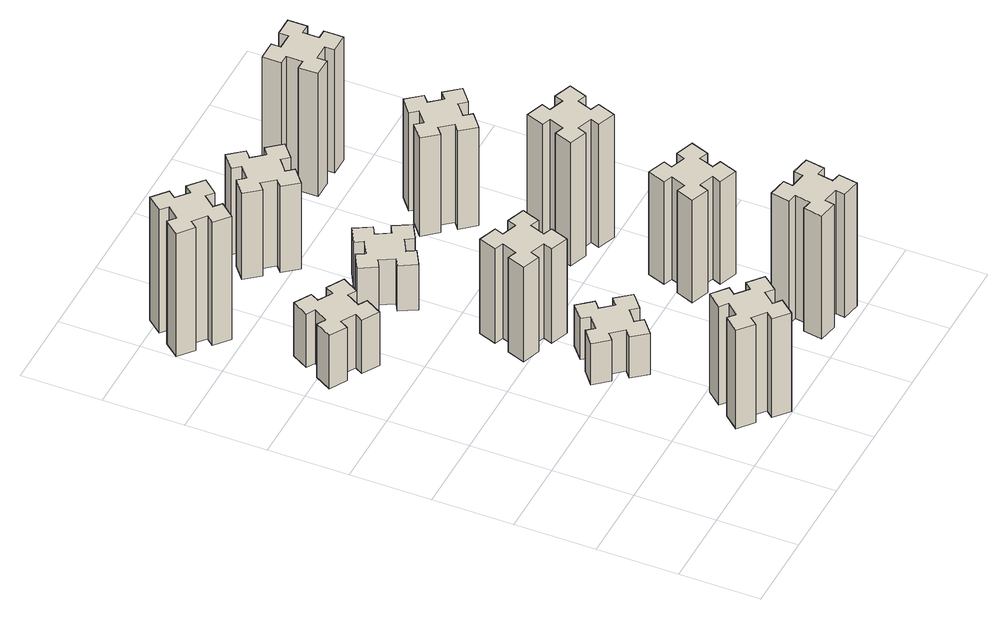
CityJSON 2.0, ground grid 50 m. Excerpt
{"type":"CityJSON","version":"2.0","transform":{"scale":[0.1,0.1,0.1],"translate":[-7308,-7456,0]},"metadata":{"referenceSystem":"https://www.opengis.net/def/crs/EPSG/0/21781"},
"CityObjects":{
"building1":{"type":"Building","attributes":{"class":"1000","function":"1000","usage":"1000","yearOfConstruction":2016,"roofType":"1000","measuredHeight":72,"storeysAboveGround":30,"storeysBelowGround":0},"geometry":[{"type":"Solid","lod":"1","boundaries":[[[[0,1,2,3,4,5,6,7,8,9,10,11,12,13,14,15,16,17,18,19]],[[17,16,20,21]],[[16,15,22,20]],[[15,14,23,22]],[[14,13,24,23]],[[13,12,25,24]],[[12,11,26,25]],[[11,10,27,26]],[[10,9,28,27]],[[9,8,29,28]],[[8,7,30,29]],[[7,6,31,30]],[[6,5,32,31]],[[5,4,33,32]],[[4,3,34,33]],[[3,2,35,34]],[[2,1,36,35]],[[1,0,37,36]],[[0,19,38,37]],[[19,18,39,38]],[[18,17,21,39]],[[24,25,26,27,28,29,30,31,32,33,34,35,36,37,38,39,21,20,22,23]]]]}]},
"building2":{"type":"Building","attributes":{"class":"1000","function":"1000","usage":"1000","yearOfConstruction":2016,"roofType":"1000","measuredHeight":39,"storeysAboveGround":30,"storeysBelowGround":0},"geometry":[{"type":"Solid","lod":"1","boundaries":[[[[40,41,42,43,44,45,46,47,48,49,50,51,52,53,54,55,56,57,58,59]],[[57,56,60,61]],[[56,55,62,60]],[[55,54,63,62]],[[54,53,64,63]],[[53,52,65,64]],[[52,51,66,65]],[[51,50,67,66]],[[50,49,68,67]],[[49,48,69,68]],[[48,47,70,69]],[[47,46,71,70]],[[46,45,72,71]],[[45,44,73,72]],[[44,43,74,73]],[[43,42,75,74]],[[42,41,76,75]],[[41,40,77,76]],[[40,59,78,77]],[[59,58,79,78]],[[58,57,61,79]],[[64,65,66,67,68,69,70,71,72,73,74,75,76,77,78,79,61,60,62,63]]]]}]},
"building3":{"type":"Building","attributes":{"class":"1000","function":"1000","usage":"1000","yearOfConstruction":2016,"roofType":"1000","measuredHeight":90,"storeysAboveGround":30,"storeysBelowGround":0},"geometry":[{"type":"Solid","lod":"1","boundaries":[[[[80,81,82,83,84,85,86,87,88,89,90,91,92,93,94,95,96,97,98,99]],[[97,96,100,101]],[[96,95,102,100]],[[95,94,103,102]],[[94,93,104,103]],[[93,92,105,104]],[[92,91,106,105]],[[91,90,107,106]],[[90,89,108,107]],[[89,88,109,108]],[[88,87,110,109]],[[87,86,111,110]],[[86,85,112,111]],[[85,84,113,112]],[[84,83,114,113]],[[83,82,115,114]],[[82,81,116,115]],[[81,80,117,116]],[[80,99,118,117]],[[99,98,119,118]],[[98,97,101,119]],[[104,105,106,107,108,109,110,111,112,113,114,115,116,117,118,119,101,100,102,103]]]]}]},
"building4":{"type":"Building","attributes":{"class":"1000","function":"1000","usage":"1000","yearOfConstruction":2016,"roofType":"1000","measuredHeight":30,"storeysAboveGround":30,"storeysBelowGround":0},"geometry":[{"type":"Solid","lod":"1","boundaries":[[[[120,121,122,123,124,125,126,127,128,129,130,131,132,133,134,135,136,137,138,139]],[[137,136,140,141]],[[136,135,142,140]],[[135,134,143,142]],[[134,133,144,143]],[[133,132,145,144]],[[132,131,146,145]],[[131,130,147,146]],[[130,129,148,147]],[[129,128,149,148]],[[128,127,150,149]],[[127,126,151,150]],[[126,125,152,151]],[[125,124,153,152]],[[124,123,154,153]],[[123,122,155,154]],[[122,121,156,155]],[[121,120,157,156]],[[120,139,158,157]],[[139,138,159,158]],[[138,137,141,159]],[[144,145,146,147,148,149,150,151,152,153,154,155,156,157,158,159,141,140,142,143]]]]}]},
"building5":{"type":"Building","attributes":{"class":"1000","function":"1000","usage":"1000","yearOfConstruction":2016,"roofType":"1000","measuredHeight":69,"storeysAboveGround":30,"storeysBelowGround":0},"geometry":[{"type":"Solid","lod":"1","boundaries":[[[[160,161,162,163,164,165,166,167,168,169,170,171,172,173,174,175,176,177,178,179]],[[177,176,180,181]],[[176,175,182,180]],[[175,174,183,182]],[[174,173,184,183]],[[173,172,185,184]],[[172,171,186,185]],[[171,170,187,186]],[[170,169,188,187]],[[169,168,189,188]],[[168,167,190,189]],[[167,166,191,190]],[[166,165,192,191]],[[165,164,193,192]],[[164,163,194,193]],[[163,162,195,194]],[[162,161,196,195]],[[161,160,197,196]],[[160,179,198,197]],[[179,178,199,198]],[[178,177,181,199]],[[184,185,186,187,188,189,190,191,192,193,194,195,196,197,198,199,181,180,182,183]]]]}]},
"building6":{"type":"Building","attributes":{"class":"1000","function":"1000","usage":"1000","yearOfConstruction":2016,"roofType":"1000","measuredHeight":33,"storeysAboveGround":30,"storeysBelowGround":0},"geometry":[{"type":"Solid","lod":"1","boundaries":[[[[200,201,202,203,204,205,206,207,208,209,210,211,212,213,214,215,216,217,218,219]],[[217,216,220,221]],[[216,215,222,220]],[[215,214,223,222]],[[214,213,224,223]],[[213,212,225,224]],[[212,211,226,225]],[[211,210,227,226]],[[210,209,228,227]],[[209,208,229,228]],[[208,207,230,229]],[[207,206,231,230]],[[206,205,232,231]],[[205,204,233,232]],[[204,203,234,233]],[[203,202,235,234]],[[202,201,236,235]],[[201,200,237,236]],[[200,219,238,237]],[[219,218,239,238]],[[218,217,221,239]],[[224,225,226,227,228,229,230,231,232,233,234,235,236,237,238,239,221,220,222,223]]]]}]},
"building7":{"type":"Building","attributes":{"class":"1000","function":"1000","usage":"1000","yearOfConstruction":2016,"roofType":"1000","measuredHeight":90,"storeysAboveGround":30,"storeysBelowGround":0},"geometry":[{"type":"Solid","lod":"1","boundaries":[[[[240,241,242,243,244,245,246,247,248,249,250,251,252,253,254,255,256,257,258,259]],[[257,256,260,261]],[[256,255,262,260]],[[255,254,263,262]],[[254,253,264,263]],[[253,252,265,264]],[[252,251,266,265]],[[251,250,267,266]],[[250,249,268,267]],[[249,248,269,268]],[[248,247,270,269]],[[247,246,271,270]],[[246,245,272,271]],[[245,244,273,272]],[[244,243,274,273]],[[243,242,275,274]],[[242,241,276,275]],[[241,240,277,276]],[[240,259,278,277]],[[259,258,279,278]],[[258,257,261,279]],[[264,265,266,267,268,269,270,271,272,273,274,275,276,277,278,279,261,260,262,263]]]]}]},
"building8":{"type":"Building","attributes":{"class":"1000","function":"1000","usage":"1000","yearOfConstruction":2016,"roofType":"1000","measuredHeight":63,"storeysAboveGround":30,"storeysBelowGround":0},"geometry":[{"type":"Solid","lod":"1","boundaries":[[[[280,281,282,283,284,285,286,287,288,289,290,291,292,293,294,295,296,297,298,299]],[[297,296,300,301]],[[296,295,302,300]],[[295,294,303,302]],[[294,293,304,303]],[[293,292,305,304]],[[292,291,306,305]],[[291,290,307,306]],[[290,289,308,307]],[[289,288,309,308]],[[288,287,310,309]],[[287,286,311,310]],[[286,285,312,311]],[[285,284,313,312]],[[284,283,314,313]],[[283,282,315,314]],[[282,281,316,315]],[[281,280,317,316]],[[280,299,318,317]],[[299,298,319,318]],[[298,297,301,319]],[[304,305,306,307,308,309,310,311,312,313,314,315,316,317,318,319,301,300,302,303]]]]}]},
"building9":{"type":"Building","attributes":{"class":"1000","function":"1000","usage":"1000","yearOfConstruction":2016,"roofType":"1000","measuredHeight":75,"storeysAboveGround":30,"storeysBelowGround":0},"geometry":[{"type":"Solid","lod":"1","boundaries":[[[[320,321,322,323,324,325,326,327,328,329,330,331,332,333,334,335,336,337,338,339]],[[337,336,340,341]],[[336,335,342,340]],[[335,334,343,342]],[[334,333,344,343]],[[333,332,345,344]],[[332,331,346,345]],[[331,330,347,346]],[[330,329,348,347]],[[329,328,349,348]],[[328,327,350,349]],[[327,326,351,350]],[[326,325,352,351]],[[325,324,353,352]],[[324,323,354,353]],[[323,322,355,354]],[[322,321,356,355]],[[321,320,357,356]],[[320,339,358,357]],[[339,338,359,358]],[[338,337,341,359]],[[344,345,346,347,348,349,350,351,352,353,354,355,356,357,358,359,341,340,342,343]]]]}]},
"building10":{"type":"Building","attributes":{"class":"1000","function":"1000","usage":"1000","yearOfConstruction":2016,"roofType":"1000","measuredHeight":90,"storeysAboveGround":30,"storeysBelowGround":0},"geometry":[{"type":"Solid","lod":"1","boundaries":[[[[360,361,362,363,364,365,366,367,368,369,370,371,372,373,374,375,376,377,378,379]],[[377,376,380,381]],[[376,375,382,380]],[[375,374,383,382]],[[374,373,384,383]],[[373,372,385,384]],[[372,371,386,385]],[[371,370,387,386]],[[370,369,388,387]],[[369,368,389,388]],[[368,367,390,389]],[[367,366,391,390]],[[366,365,392,391]],[[365,364,393,392]],[[364,363,394,393]],[[363,362,395,394]],[[362,361,396,395]],[[361,360,397,396]],[[360,379,398,397]],[[379,378,399,398]],[[378,377,381,399]],[[384,385,386,387,388,389,390,391,392,393,394,395,396,397,398,399,381,380,382,383]]]]}]},
"building11":{"type":"Building","attributes":{"class":"1000","function":"1000","usage":"1000","yearOfConstruction":2016,"roofType":"1000","measuredHeight":72,"storeysAboveGround":30,"storeysBelowGround":0},"geometry":[{"type":"Solid","lod":"1","boundaries":[[[[400,401,402,403,404,405,406,407,408,409,410,411,412,413,414,415,416,417,418,419]],[[417,416,420,421]],[[416,415,422,420]],[[415,414,423,422]],[[414,413,424,423]],[[413,412,425,424]],[[412,411,426,425]],[[411,410,427,426]],[[410,409,428,427]],[[409,408,429,428]],[[408,407,430,429]],[[407,406,431,430]],[[406,405,432,431]],[[405,404,433,432]],[[404,403,434,433]],[[403,402,435,434]],[[402,401,436,435]],[[401,400,437,436]],[[400,419,438,437]],[[419,418,439,438]],[[418,417,421,439]],[[424,425,426,427,428,429,430,431,432,433,434,435,436,437,438,439,421,420,422,423]]]]}]},
"building12":{"type":"Building","attributes":{"class":"1000","function":"1000","usage":"1000","yearOfConstruction":2016,"roofType":"1000","measuredHeight":90,"storeysAboveGround":30,"storeysBelowGround":0},"geometry":[{"type":"Solid","lod":"1","boundaries":[[[[440,441,442,443,444,445,446,447,448,449,450,451,452,453,454,455,456,457,458,459]],[[457,456,460,461]],[[456,455,462,460]],[[455,454,463,462]],[[454,453,464,463]],[[453,452,465,464]],[[452,451,466,465]],[[451,450,467,466]],[[450,449,468,467]],[[449,448,469,468]],[[448,447,470,469]],[[447,446,471,470]],[[446,445,472,471]],[[445,444,473,472]],[[444,443,474,473]],[[443,442,475,474]],[[442,441,476,475]],[[441,440,477,476]],[[440,459,478,477]],[[459,458,479,478]],[[458,457,461,479]],[[464,465,466,467,468,469,470,471,472,473,474,475,476,477,478,479,461,460,462,463]]]]}]}
},
"vertices":[
[876,193,0],[953,129,0],[914,83,0],[1006,6,0],[1083,98,0],[1037,136,0],[1102,213,0],[1148,174,0],[1225,266,0],[1133,343,0],[1094,297,0],[1018,362,0],[1056,408,0],[964,485,0],[887,393,0],[933,354,0],[869,278,0],[823,316,0],[746,224,0],[838,147,0],[869,278,720],[823,316,720],[933,354,720],[887,393,720],[964,485,720],[1056,408,720],[1018,362,720],[1094,297,720],[1133,343,720],[1225,266,720],[1148,174,720],[1102,213,720],[1037,136,720],[1083,98,720],[1006,6,720],[914,83,720],[953,129,720],[876,193,720],[838,147,720],[746,224,720],
[416,2367,0],[466,2454,0],[518,2424,0],[578,2528,0],[474,2588,0],[444,2536,0],[357,2586,0],[387,2638,0],[283,2698,0],[223,2594,0],[275,2564,0],[225,2477,0],[173,2507,0],[113,2403,0],[217,2343,0],[247,2395,0],[334,2345,0],[304,2293,0],[408,2233,0],[468,2337,0],[334,2345,390],[304,2293,390],[247,2395,390],[217,2343,390],[113,2403,390],[173,2507,390],[225,2477,390],[275,2564,390],[223,2594,390],[283,2698,390],[387,2638,390],[357,2586,390],[444,2536,390],[474,2588,390],[578,2528,390],[518,2424,390],[466,2454,390],[416,2367,390],[468,2337,390],[408,2233,390],
[136,3253,0],[213,3189,0],[174,3143,0],[266,3066,0],[343,3158,0],[297,3196,0],[362,3273,0],[408,3234,0],[485,3326,0],[393,3403,0],[354,3357,0],[278,3422,0],[316,3468,0],[224,3545,0],[147,3453,0],[193,3414,0],[129,3338,0],[83,3376,0],[6,3284,0],[98,3207,0],[129,3338,900],[83,3376,900],[193,3414,900],[147,3453,900],[224,3545,900],[316,3468,900],[278,3422,900],[354,3357,900],[393,3403,900],[485,3326,900],[408,3234,900],[362,3273,900],[297,3196,900],[343,3158,900],[266,3066,900],[174,3143,900],[213,3189,900],[136,3253,900],[98,3207,900],[6,3284,900],
[1018,969,0],[1094,1033,0],[1133,987,0],[1225,1064,0],[1148,1156,0],[1102,1118,0],[1037,1194,0],[1083,1233,0],[1006,1325,0],[914,1248,0],[953,1202,0],[876,1137,0],[838,1183,0],[746,1106,0],[823,1014,0],[869,1053,0],[933,976,0],[887,938,0],[964,846,0],[1056,923,0],[933,976,300],[887,938,300],[869,1053,300],[823,1014,300],[746,1106,300],[838,1183,300],[876,1137,300],[953,1202,300],[914,1248,300],[1006,1325,300],[1083,1233,300],[1037,1194,300],[1102,1118,300],[1148,1156,300],[1225,1064,300],[1133,987,300],[1094,1033,300],[1018,969,300],[1056,923,300],[964,846,300],
[1072,1541,0],[1106,1635,0],[1162,1614,0],[1203,1727,0],[1090,1768,0],[1070,1712,0],[976,1746,0],[997,1802,0],[884,1843,0],[843,1730,0],[899,1710,0],[865,1616,0],[809,1637,0],[767,1524,0],[880,1483,0],[901,1539,0],[995,1505,0],[974,1449,0],[1087,1407,0],[1128,1520,0],[995,1505,690],[974,1449,690],[901,1539,690],[880,1483,690],[767,1524,690],[809,1637,690],[865,1616,690],[899,1710,690],[843,1730,690],[884,1843,690],[997,1802,690],[976,1746,690],[1070,1712,690],[1090,1768,690],[1203,1727,690],[1162,1614,690],[1106,1635,690],[1072,1541,690],[1128,1520,690],[1087,1407,690],
[865,2454,0],[915,2367,0],[863,2337,0],[923,2233,0],[1027,2293,0],[997,2345,0],[1084,2395,0],[1114,2343,0],[1218,2403,0],[1158,2507,0],[1106,2477,0],[1056,2564,0],[1108,2594,0],[1048,2698,0],[944,2638,0],[974,2586,0],[887,2536,0],[857,2588,0],[753,2528,0],[813,2424,0],[887,2536,330],[857,2588,330],[974,2586,330],[944,2638,330],[1048,2698,330],[1108,2594,330],[1056,2564,330],[1106,2477,330],[1158,2507,330],[1218,2403,330],[1114,2343,330],[1084,2395,330],[997,2345,330],[1027,2293,330],[923,2233,330],[863,2337,330],[915,2367,330],[865,2454,330],[813,2424,330],[753,2528,330],
[1894,345,0],[1795,362,0],[1806,421,0],[1687,442,0],[1667,324,0],[1726,314,0],[1708,215,0],[1649,226,0],[1628,107,0],[1747,87,0],[1757,146,0],[1855,128,0],[1845,69,0],[1963,48,0],[1984,167,0],[1925,177,0],[1942,275,0],[2001,265,0],[2022,383,0],[1904,404,0],[1942,275,900],[2001,265,900],[1925,177,900],[1984,167,900],[1963,48,900],[1845,69,900],[1855,128,900],[1757,146,900],[1747,87,900],[1628,107,900],[1649,226,900],[1708,215,900],[1726,314,900],[1667,324,900],[1687,442,900],[1806,421,900],[1795,362,900],[1894,345,900],[1904,404,900],[2022,383,900],
[1102,3238,0],[1037,3314,0],[1083,3353,0],[1006,3445,0],[914,3368,0],[953,3322,0],[876,3257,0],[838,3303,0],[746,3226,0],[823,3134,0],[869,3173,0],[933,3096,0],[887,3058,0],[964,2966,0],[1056,3043,0],[1018,3089,0],[1094,3153,0],[1133,3107,0],[1225,3184,0],[1148,3276,0],[1094,3153,630],[1133,3107,630],[1018,3089,630],[1056,3043,630],[964,2966,630],[887,3058,630],[933,3096,630],[869,3173,630],[823,3134,630],[746,3226,630],[838,3303,630],[876,3257,630],[953,3322,630],[914,3368,630],[1006,3445,630],[1083,3353,630],[1037,3314,630],[1102,3238,630],[1148,3276,630],[1225,3184,630],
[1741,899,0],[1835,865,0],[1814,809,0],[1927,767,0],[1968,880,0],[1912,901,0],[1946,995,0],[2002,974,0],[2043,1087,0],[1930,1128,0],[1910,1072,0],[1816,1106,0],[1837,1162,0],[1724,1203,0],[1683,1090,0],[1739,1070,0],[1705,976,0],[1649,997,0],[1607,884,0],[1720,843,0],[1705,976,750],[1649,997,750],[1739,1070,750],[1683,1090,750],[1724,1203,750],[1837,1162,750],[1816,1106,750],[1910,1072,750],[1930,1128,750],[2043,1087,750],[2002,974,750],[1946,995,750],[1912,901,750],[1968,880,750],[1927,767,750],[1814,809,750],[1835,865,750],[1741,899,750],[1720,843,750],[1607,884,750],
[1910,1812,0],[1816,1846,0],[1837,1902,0],[1724,1943,0],[1683,1830,0],[1739,1810,0],[1705,1716,0],[1649,1737,0],[1607,1624,0],[1720,1583,0],[1741,1639,0],[1835,1605,0],[1814,1549,0],[1927,1507,0],[1968,1620,0],[1912,1641,0],[1946,1735,0],[2002,1714,0],[2043,1827,0],[1930,1868,0],[1946,1735,900],[2002,1714,900],[1912,1641,900],[1968,1620,900],[1927,1507,900],[1814,1549,900],[1835,1605,900],[1741,1639,900],[1720,1583,900],[1607,1624,900],[1649,1737,900],[1705,1716,900],[1739,1810,900],[1683,1830,900],[1724,1943,900],[1837,1902,900],[1816,1846,900],[1910,1812,900],[1930,1868,900],[2043,1827,900],
[1609,2433,0],[1673,2356,0],[1627,2318,0],[1704,2226,0],[1796,2303,0],[1758,2349,0],[1834,2413,0],[1873,2367,0],[1965,2444,0],[1888,2536,0],[1842,2498,0],[1777,2574,0],[1823,2613,0],[1746,2705,0],[1654,2628,0],[1693,2582,0],[1616,2517,0],[1578,2563,0],[1486,2486,0],[1563,2394,0],[1616,2517,720],[1578,2563,720],[1693,2582,720],[1654,2628,720],[1746,2705,720],[1823,2613,720],[1777,2574,720],[1842,2498,720],[1888,2536,720],[1965,2444,720],[1873,2367,720],[1834,2413,720],[1758,2349,720],[1796,2303,720],[1704,2226,720],[1627,2318,720],[1673,2356,720],[1609,2433,720],[1563,2394,720],[1486,2486,720],
[1675,3195,0],[1775,3195,0],[1775,3135,0],[1895,3135,0],[1895,3255,0],[1835,3255,0],[1835,3355,0],[1895,3355,0],[1895,3475,0],[1775,3475,0],[1775,3415,0],[1675,3415,0],[1675,3475,0],[1555,3475,0],[1555,3355,0],[1615,3355,0],[1615,3255,0],[1555,3255,0],[1555,3135,0],[1675,3135,0],[1615,3255,900],[1555,3255,900],[1615,3355,900],[1555,3355,900],[1555,3475,900],[1675,3475,900],[1675,3415,900],[1775,3415,900],[1775,3475,900],[1895,3475,900],[1895,3355,900],[1835,3355,900],[1835,3255,900],[1895,3255,900],[1895,3135,900],[1775,3135,900],[1775,3195,900],[1675,3195,900],[1675,3135,900],[1555,3135,900]
]}
